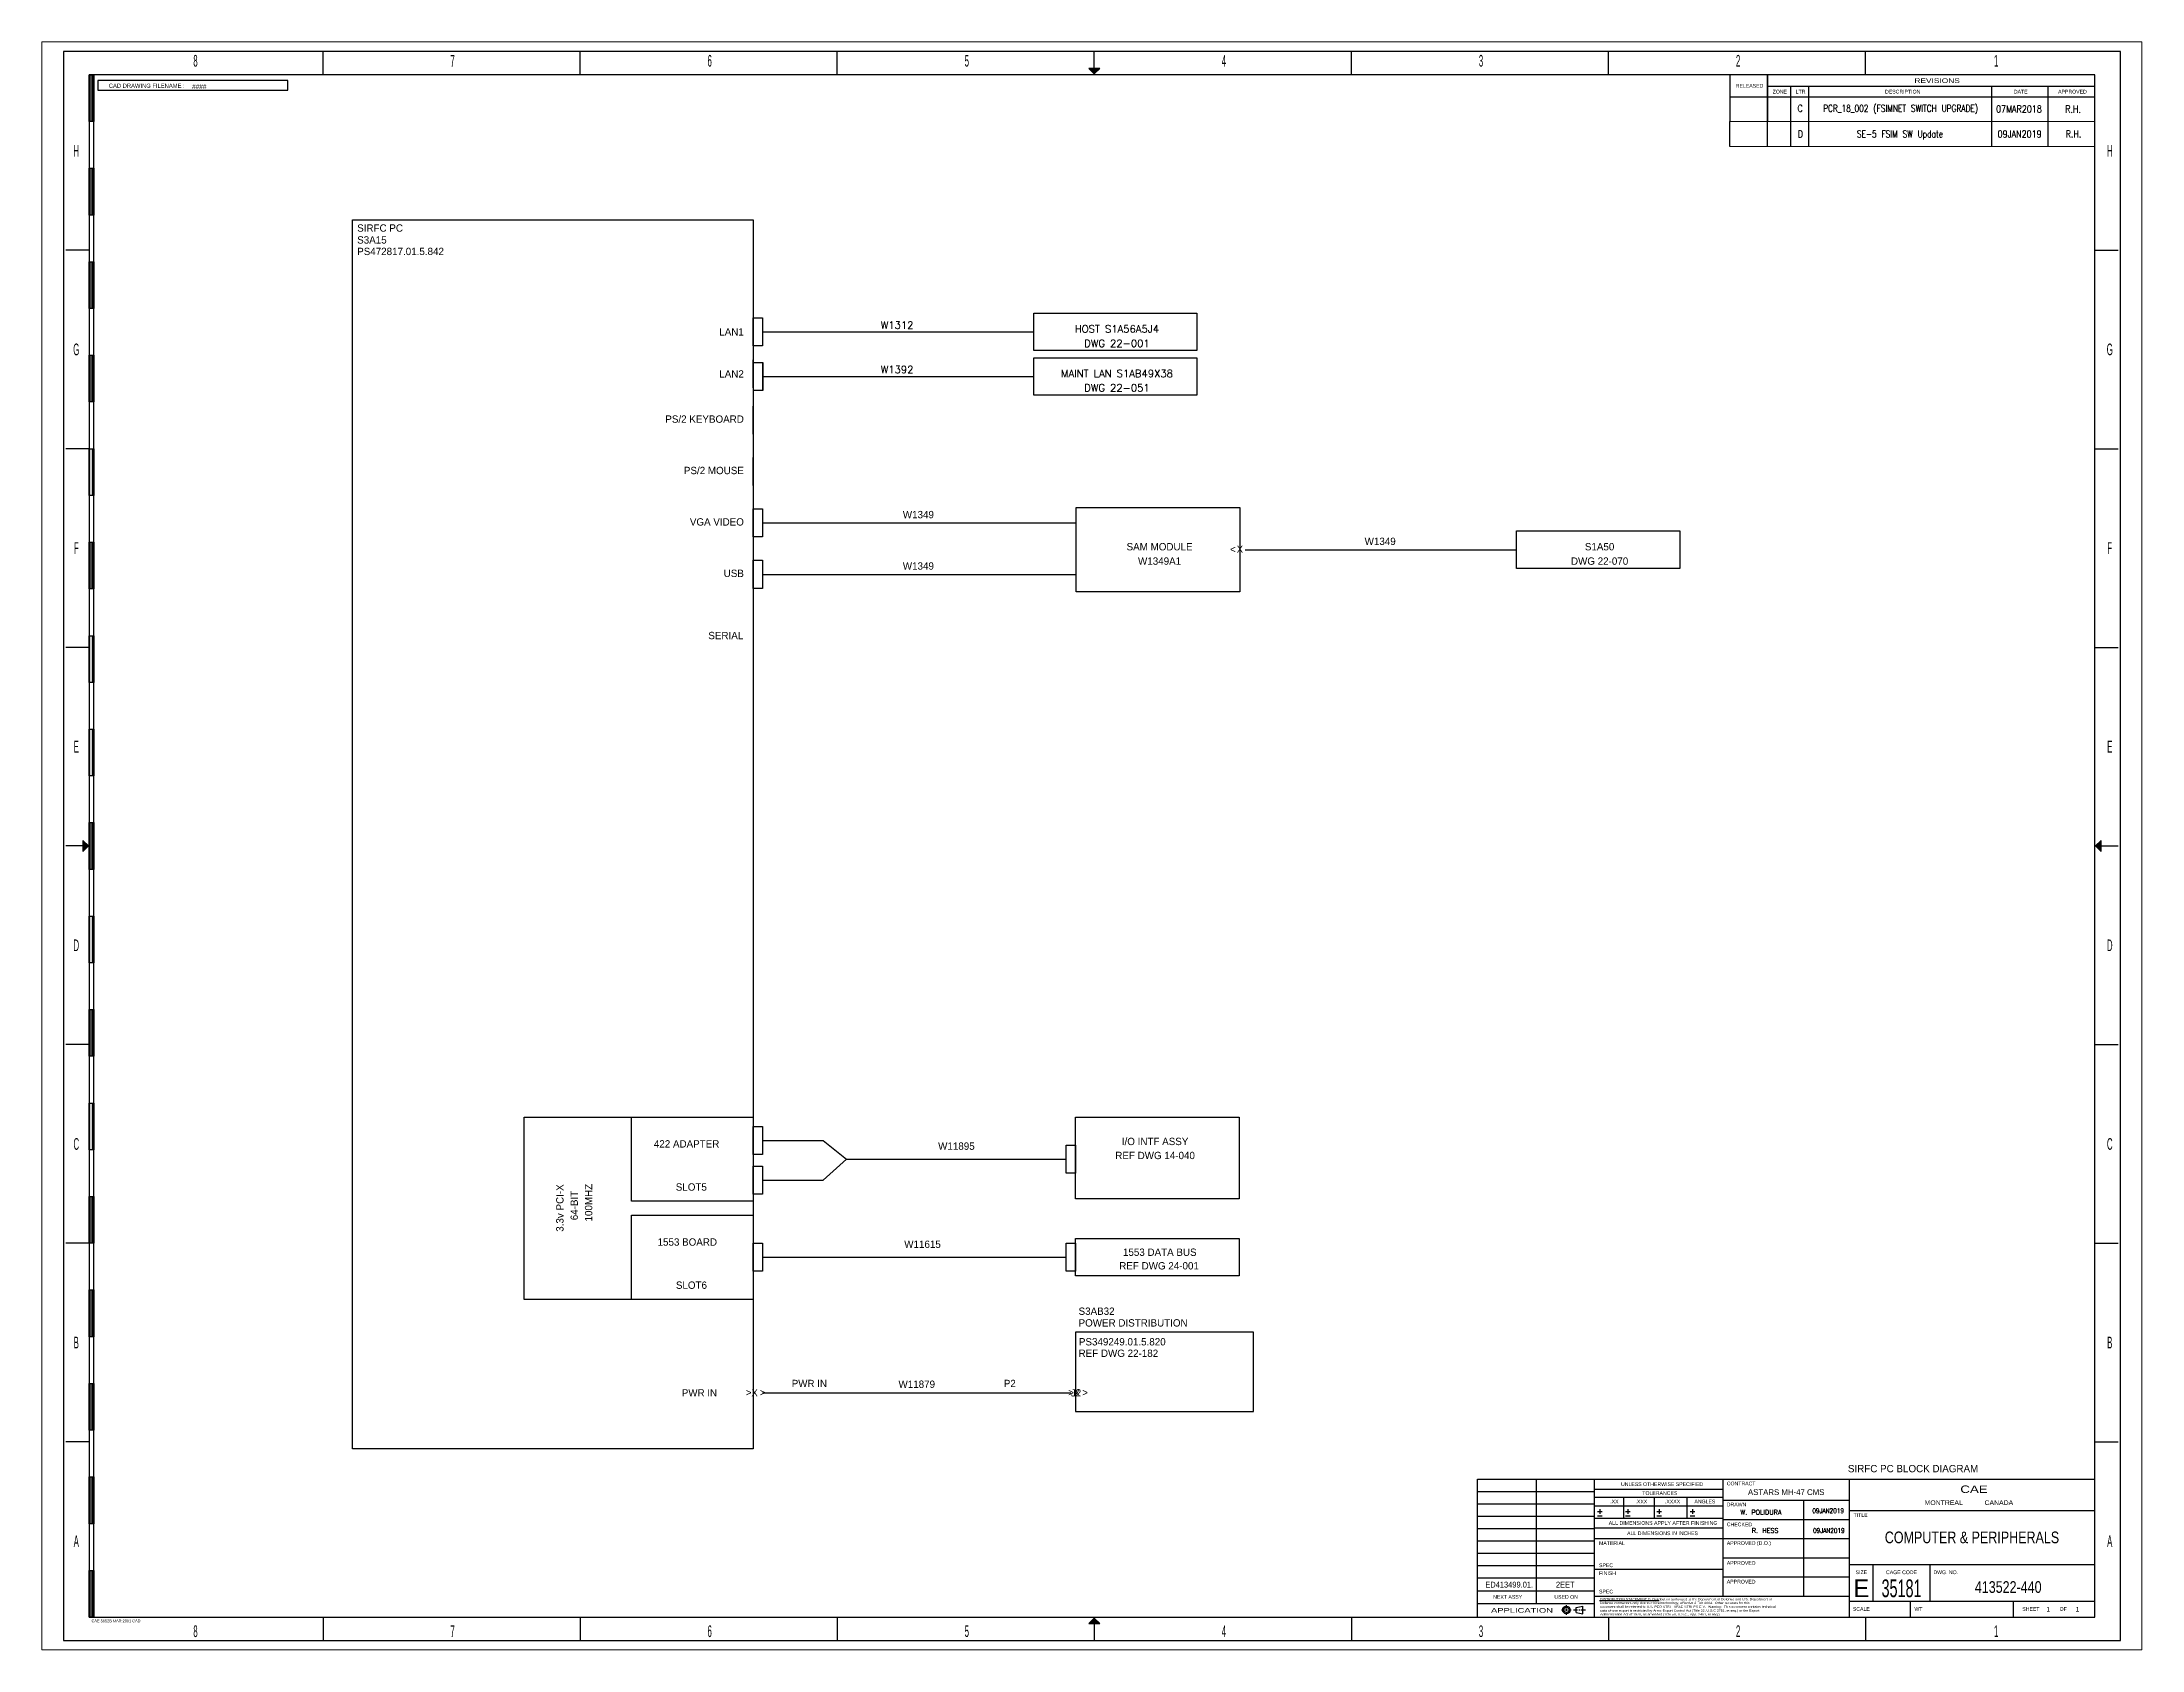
# Paper-space layout 'Layout1' of a CAD drawing. Header units: inches. Extents: x 1.07 to 9.61, y 0.82 to 7.36.
# The model-space entities are those that its viewports show. They can reach past a viewport. Long polylines and large blocks are cut down to what shows.
import ezdxf
from ezdxf.enums import TextEntityAlignment as Align

# ---------------------------------------------------------------- set-up
doc = ezdxf.new("R2010")
doc.units = ezdxf.units.IN
doc.header["$MEASUREMENT"] = 0
doc.linetypes.add('DGN5', pattern=[0.24363, 0.08121, -0.16242])
for name, color, linetype in [('1', 7, 'Continuous'), ('35', 7, 'Continuous'), ('Title', 6, 'Continuous')]:
    doc.layers.add(name, color=color, linetype=linetype)
doc.styles.add('dgn000', font='dgn000.shx')
doc.styles.add('dgn001', font='dgn001.shx')
doc.styles.add('dgn003', font='dgn003.shx')
doc.styles.add('dgn050', font='dgn050.shx')
doc.styles.add('dgn175', font='dgn175.shx')
doc.styles.get("Standard").update_dxf_attribs({"font": 'txt.shx'})

# ---------------------------------------------------------------- blocks, each defined once
blk = doc.blocks.new('EFORM-W900KK-13-D-0003-0001')
at = {"layer": 'Title'}
for points in [[(0, 32), (0, 33), (0.1, 33), (0.1, 32)], [(0, 30), (0, 31), (0.1, 31), (0.1, 30)], [(0, 28), (0, 29), (0.1, 29), (0.1, 28)], [(0, 26), (0, 27), (0.1, 27), (0.1, 26)], [(0, 24), (0, 25), (0.1, 25), (0.1, 24)], [(0, 22), (0, 23), (0.1, 23), (0.1, 22)], [(0, 20), (0, 21), (0.1, 21), (0.1, 20)], [(0, 18), (0, 19), (0.1, 19), (0.1, 18)], [(0, 16), (0, 17), (0.1, 17), (0.1, 16)], [(0, 14), (0, 15), (0.1, 15), (0.1, 14)], [(0, 12), (0, 13), (0.1, 13), (0.1, 12)], [(0, 10), (0, 11), (0.1, 11), (0.1, 10)], [(0, 8), (0, 9), (0.1, 9), (0.1, 8)], [(0, 6), (0, 7), (0.1, 7), (0.1, 6)], [(0, 4), (0, 5), (0.1, 5), (0.1, 4)], [(0, 2), (0, 3), (0.1, 3), (0.1, 2)], [(0, 0), (0, 1), (0.1, 1), (0.1, 0)]]:
    blk.add_hatch(color=256, dxfattribs=at).paths.add_polyline_path(points)
at = {"layer": 'Title', "extrusion": (0, 0, -1)}
for points in [[(-21.5, 33.02), (-21.616, 33.136), (-21.384, 33.136)], [(0.136, 16.384), (0.02, 16.5), (0.136, 16.616)], [(-43.036, 16.384), (-43.036, 16.616), (-42.92, 16.5)], [(-21.616, -0.136), (-21.5, -0.02), (-21.384, -0.136)]]:
    blk.add_hatch(color=256, dxfattribs=at).paths.add_polyline_path(points)
at = {"layer": 'Title'}
for p, q in [((5, 33), (5, 33.5)), ((10.5, 33), (10.5, 33.5)), ((16, 33), (16, 33.5)), ((21.5, 33.136), (21.5, 33.5)), ((27, 33), (27, 33.5)), ((32.5, 33), (32.5, 33.5)), ((38, 33), (38, 33.5)), ((0.033, 33), (0.033, 32)), ((0.067, 33), (0.067, 32)), ((0.1, 0), (0.1, 33)), ((35.096, 33), (35.096, 32)), ((35.9, 32), (35.9, 33)), ((35.096, 32.531), (42.9, 32.531)), ((42.9, 32.749), (35.9, 32.749)), ((36.398, 32), (36.398, 32.749)), ((36.787, 32), (36.787, 32.749)), ((40.702, 32), (40.702, 32.749)), ((41.903, 32), (41.903, 32.749)), ((0.033, 31), (0.033, 30)), ((0.067, 31), (0.067, 30)), ((0, 29.25), (-0.5, 29.25)), ((42.9, 29.25), (43.4, 29.25)), ((43.02, 29.25), (43.4, 29.25)), ((0.033, 29), (0.033, 28)), ((0.067, 29), (0.067, 28)), ((0.033, 27), (0.033, 26)), ((0.067, 27), (0.067, 26)), ((0, 25), (-0.5, 25)), ((0.067, 25), (0.067, 24)), ((0.1, 25), (0.1, 24)), ((42.9, 25), (43.4, 25)), ((0.033, 23), (0.033, 22)), ((0.067, 23), (0.067, 22)), ((0, 20.75), (-0.5, 20.75)), ((0.067, 21), (0.067, 20)), ((0.1, 21), (0.1, 20)), ((42.9, 20.75), (43.4, 20.75)), ((0.067, 19), (0.067, 18)), ((0.1, 19), (0.1, 18)), ((0.033, 17), (0.033, 16)), ((0.067, 17), (0.067, 16)), ((-0.136, 16.5), (-0.5, 16.5)), ((43.036, 16.5), (43.4, 16.5)), ((0.067, 15), (0.067, 14)), ((0.1, 15), (0.1, 14)), ((0.033, 13), (0.033, 12)), ((0.067, 13), (0.067, 12)), ((0, 12.25), (-0.5, 12.25)), ((42.9, 12.25), (43.4, 12.25)), ((0.067, 11), (0.067, 10)), ((0.1, 11), (0.1, 10)), ((0.033, 9), (0.033, 8)), ((0.067, 9), (0.067, 8)), ((0, 8), (-0.5, 8)), ((42.9, 8), (43.4, 8)), ((0.033, 7), (0.033, 6)), ((0.067, 7), (0.067, 6)), ((0.033, 5), (0.033, 4)), ((0.067, 5), (0.067, 4)), ((0, 3.75), (-0.5, 3.75)), ((42.9, 3.75), (43.4, 3.75)), ((0.033, 3), (0.033, 2)), ((0.067, 3), (0.067, 2)), ((30.95, 2.95), (30.95, 0.291)), ((32.2, 0), (32.2, 2.95)), ((32.2, 2.74), (34.955, 2.74)), ((34.955, 0.45), (34.955, 2.95)), ((37.656, 0), (37.656, 2.95)), ((32.2, 2.685), (29.7, 2.685)), ((32.2, 2.42), (29.7, 2.42)), ((32.2, 2.57), (34.955, 2.57)), ((32.2, 2.38), (34.955, 2.38)), ((32.265, 2.264), (32.365, 2.264)), ((32.315, 2.314), (32.315, 2.214)), ((32.821, 2.57), (32.821, 2.12)), ((32.866, 2.264), (32.966, 2.264)), ((32.916, 2.314), (32.916, 2.214)), ((33.476, 2.57), (33.476, 2.12)), ((33.531, 2.264), (33.631, 2.264)), ((33.581, 2.314), (33.581, 2.214)), ((34.178, 2.57), (34.178, 2.12)), ((34.243, 2.264), (34.343, 2.264)), ((34.293, 2.314), (34.293, 2.214)), ((34.955, 2.5), (37.656, 2.5)), ((36.671, 2.5), (36.671, 0.45)), ((37.656, 2.28), (42.9, 2.28)), ((32.2, 2.155), (29.7, 2.155)), ((32.2, 1.891), (29.7, 1.891)), ((32.2, 2.12), (34.955, 2.12)), ((32.2, 1.91), (34.955, 1.91)), ((32.365, 2.164), (32.265, 2.164)), ((32.966, 2.164), (32.866, 2.164)), ((33.631, 2.164), (33.531, 2.164)), ((34.343, 2.164), (34.243, 2.164)), ((34.955, 2.09), (37.656, 2.09)), ((32.2, 1.626), (29.7, 1.626)), ((32.2, 1.361), (29.7, 1.361)), ((32.2, 1.68), (37.656, 1.68)), ((0.033, 1), (0.033, 0)), ((0.067, 1), (0.067, 0)), ((32.2, 1.096), (29.7, 1.096)), ((32.2, 1.03), (34.955, 1.03)), ((34.955, 1.27), (37.656, 1.27)), ((37.656, 1.13), (42.9, 1.13)), ((38.161, 0.34), (38.161, 1.13)), ((39.374, 1.13), (39.374, 0.34)), ((32.2, 0.831), (29.7, 0.831)), ((29.7, 0.561), (32.2, 0.561)), ((32.2, 0.45), (37.656, 0.45)), ((34.955, 0.86), (37.656, 0.86)), ((5, 0), (5, -0.5)), ((10.5, 0), (10.5, -0.5)), ((16, 0), (16, -0.5)), ((27, 0), (27, -0.5)), ((29.7, 0.291), (32.2, 0.291)), ((31.493, 0.154), (31.555, 0.154)), ((31.577, 0.154), (31.62, 0.154)), ((31.599, 0.198), (31.599, 0.26)), ((31.599, 0.132), (31.599, 0.176)), ((31.599, 0.048), (31.599, 0.111)), ((31.642, 0.154), (31.704, 0.154)), ((31.754, 0.154), (31.839, 0.154)), ((31.805, 0.208), (31.952, 0.234)), ((31.805, 0.1), (31.805, 0.208)), ((31.805, 0.1), (31.952, 0.074)), ((31.863, 0.154), (31.887, 0.154)), ((31.91, 0.154), (32.007, 0.154)), ((31.952, 0.074), (31.952, 0.234)), ((32.306, 0.353), (33.584, 0.353)), ((32.5, 0), (32.5, -0.5)), ((37.656, 0.34), (42.9, 0.34)), ((38, 0), (38, -0.5)), ((38.957, 0), (38.957, 0.34)), ((41.156, 0.34), (41.156, 0)), ((21.5, -0.136), (21.5, -0.5))]:
    blk.add_line(p, q, dxfattribs=at)
at = {"layer": 'Title', "flags": 128}
for points in [[(-0.55, -0.5), (43.45, -0.5), (43.45, 33.5), (-0.55, 33.5), (-0.55, -0.5)], [(0, 0), (42.9, 0), (42.9, 33), (0, 33), (0, 0)], [(0, 33), (0.1, 33), (0.1, 32), (0, 32), (0, 33)], [(0.183, 32.675), (4.25, 32.675), (4.25, 32.875), (0.183, 32.875), (0.183, 32.675)], [(21.5, 33.02), (21.616, 33.136), (21.384, 33.136), (21.5, 33.02)], [(0, 31), (0.1, 31), (0.1, 30), (0, 30), (0, 31)], [(0, 29), (0.1, 29), (0.1, 28), (0, 28), (0, 29)], [(0, 27), (0.1, 27), (0.1, 26), (0, 26), (0, 27)], [(0, 25), (0.1, 25), (0.1, 24), (0, 24), (0, 25)], [(0, 23), (0.1, 23), (0.1, 22), (0, 22), (0, 23)], [(0, 21), (0.1, 21), (0.1, 20), (0, 20), (0, 21)], [(0, 19), (0.1, 19), (0.1, 18), (0, 18), (0, 19)], [(0, 17), (0.1, 17), (0.1, 16), (0, 16), (0, 17)], [(-0.02, 16.5), (-0.136, 16.616), (-0.136, 16.384), (-0.02, 16.5)], [(42.92, 16.5), (43.036, 16.384), (43.036, 16.616), (42.92, 16.5)], [(0, 15), (0.1, 15), (0.1, 14), (0, 14), (0, 15)], [(0, 13), (0.1, 13), (0.1, 12), (0, 12), (0, 13)], [(0, 11), (0.1, 11), (0.1, 10), (0, 10), (0, 11)], [(0, 9), (0.1, 9), (0.1, 8), (0, 8), (0, 9)], [(0, 7), (0.1, 7), (0.1, 6), (0, 6), (0, 7)], [(0, 5), (0.1, 5), (0.1, 4), (0, 4), (0, 5)], [(0, 3), (0.1, 3), (0.1, 2), (0, 2), (0, 3)], [(29.7, 0), (29.7, 2.95), (42.9, 2.95)], [(0, 1), (0.1, 1), (0.1, 0), (0, 0), (0, 1)], [(21.5, -0.02), (21.384, -0.136), (21.616, -0.136), (21.5, -0.02)]]:
    blk.add_lwpolyline(points, dxfattribs=at)
at = {"layer": 'Title'}
for radius in [0.0802, 0.0541]:
    blk.add_circle((31.599, 0.154), radius, dxfattribs=at)
at = {"layer": '1', "insert": (2.2, 32.7), "char_height": 0.1, "attachment_point": 7, "style": 'dgn003'}
blk.add_mtext('####', dxfattribs=at)
at = {"layer": 'Title'}
for s, height, style, width, p in [('8', 0.25, 'dgn000', 0.500016, (2.272, 33.3)), ('7', 0.25, 'dgn000', 0.500016, (7.772, 33.3)), ('6', 0.25, 'dgn000', 0.500016, (13.272, 33.3)), ('5', 0.25, 'dgn000', 0.500016, (18.772, 33.3)), ('4', 0.25, 'dgn000', 0.500016, (24.272, 33.3)), ('3', 0.25, 'dgn000', 0.500016, (29.772, 33.3)), ('2', 0.25, 'dgn000', 0.500016, (35.272, 33.3)), ('1', 0.25, 'dgn000', 0.500016, (40.793, 33.3)), ('RELEASED', 0.08, 'dgn000', 1.000008, (35.516, 32.765)), ('REVISIONS', 0.1, 'dgn000', 1.331087, (39.529, 32.875)), ('ZONE', 0.08, 'dgn000', 0.999992, (36.165, 32.64)), ('DATE', 0.08, 'dgn000', 0.999992, (41.318, 32.64)), ('H', 0.25, 'dgn000', 0.500016, (-0.278, 31.375)), ('H', 0.25, 'dgn000', 0.500016, (43.222, 31.375)), ('G', 0.25, 'dgn000', 0.500016, (-0.278, 27.125)), ('G', 0.25, 'dgn000', 0.500016, (43.222, 27.125)), ('F', 0.25, 'dgn000', 0.500016, (-0.278, 22.875)), ('F', 0.25, 'dgn000', 0.500016, (43.222, 22.875)), ('E', 0.25, 'dgn000', 0.500016, (-0.278, 18.625)), ('E', 0.25, 'dgn000', 0.500016, (43.222, 18.625)), ('E', 0.25, 'dgn000', 0.500016, (43.222, 18.625)), ('D', 0.25, 'dgn000', 0.500016, (-0.278, 14.375)), ('D', 0.25, 'dgn000', 0.500016, (43.222, 14.375)), ('C', 0.25, 'dgn000', 0.500016, (-0.278, 10.125)), ('C', 0.25, 'dgn000', 0.500016, (43.222, 10.125)), ('B', 0.25, 'dgn000', 0.500016, (-0.278, 5.875)), ('B', 0.25, 'dgn000', 0.500016, (43.222, 5.875)), ('CAE', 0.16, 'dgn000', 1.330983, (40.318, 2.737)), ('MONTREAL', 0.1, 'dgn000', 1.099996, (39.67, 2.45)), ('CANADA', 0.1, 'dgn000', 1.09999, (40.85, 2.45)), ('ALL DIMENSIONS APPLY AFTER FINISHING', 0.08, 'dgn000', 0.874997, (33.667, 2.015)), ('A', 0.25, 'dgn000', 0.500016, (-0.278, 1.625)), ('A', 0.25, 'dgn000', 0.500016, (43.222, 1.625)), ('35181', 0.38, 'dgn001', 0.605262, (38.768, 0.618)), ('APPLICATION', 0.1, 'dgn000', 1.5, (30.649, 0.145)), ('8', 0.25, 'dgn000', 0.500016, (2.272, -0.3)), ('7', 0.25, 'dgn000', 0.500016, (7.772, -0.3)), ('6', 0.25, 'dgn000', 0.500016, (13.272, -0.3)), ('5', 0.25, 'dgn000', 0.500016, (18.772, -0.3)), ('4', 0.25, 'dgn000', 0.500016, (24.272, -0.3)), ('3', 0.25, 'dgn000', 0.500016, (29.772, -0.3)), ('2', 0.25, 'dgn000', 0.500016, (35.272, -0.3)), ('1', 0.25, 'dgn000', 0.500016, (40.793, -0.3))]:
    blk.add_text(s, height=height, dxfattribs=dict(at, style=style, width=width)).set_placement(p, align=Align.MIDDLE_CENTER)
for s, height, style, p in [('CAD DRAWING FILENAME :', 0.09, 'dgn000', (1.229, 32.766)), ('LTR', 0.08, 'dgn000', (36.608, 32.64)), ('DESCRIPTION', 0.08, 'dgn000', (38.793, 32.64)), ('APPROVED', 0.08, 'dgn000', (42.424, 32.64)), ('UNLESS OTHERWISE SPECIFIED', 0.08, 'dgn000', (33.644, 2.845)), ('TOLERANCES', 0.08, 'dgn000', (33.597, 2.655)), ('.XX', 0.08, 'dgn000', (32.625, 2.475)), ('.XXX', 0.08, 'dgn000', (33.203, 2.475)), ('.XXXX', 0.08, 'dgn000', (33.869, 2.475)), ('ANGLES', 0.08, 'dgn000', (34.562, 2.475)), ('D71-E001', 0.0001, 'dgn175', (35.031, 2.45)), ('ALL DIMENSIONS IN INCHES', 0.08, 'dgn000', (33.655, 1.795)), ('NEXT ASSY', 0.08, 'dgn000', (30.343, 0.434)), ('USED ON', 0.08, 'dgn000', (31.593, 0.434)), ('E', 0.38, 'dgn001', (37.909, 0.618))]:
    blk.add_text(s, height=height, dxfattribs=dict(at, style=style)).set_placement(p, align=Align.MIDDLE_CENTER)
at = {"layer": 'Title', "style": 'dgn000'}
for s, height, width, p in [('CONTRACT', 0.08, 1.000008, (35.03, 2.9)), ('CHECKED', 0.08, 1.000008, (35.03, 2.025)), ('MATERIAL', 0.08, 1.000008, (32.297, 1.625)), ('SPEC', 0.08, 1.000008, (32.297, 1.15)), ('FINISH', 0.08, 1.000008, (32.297, 0.981)), ('SPEC', 0.08, 1.000008, (32.297, 0.587)), ('Administration Act of 1979, as amended (Title 50, U.S.C., App. 2401, et seq.)', 0.0476, 1.176471, (32.32, 0.084)), ('document shall be referred to U.S. PEO STRI - SFAE-STRI-PS-E-V.  Warning:  This document contains technical', 0.0476, 1.176471, (32.32, 0.247)), ('data whose export is restricted by Arms-Export Control Act (Title 22, U.S.C 2751, et seq.) or the Export', 0.0476, 1.176471, (32.32, 0.165)), ('DISTRIBUTION STATEMENT D. Distribution authorized to the Department of Defense and U.S. Department of', 0.0476, 1.176471, (32.32, 0.41)), ('Defense contractors only due to critical technology, effective 2 Feb 2004.  Other requests for this', 0.0476, 1.176471, (32.32, 0.328))]:
    blk.add_text(s, height=height, dxfattribs=dict(at, width=width)).set_placement(p, align=Align.TOP_LEFT)
for s, height, p in [('DRAWN', 0.08, (35.03, 2.45)), ('TITLE', 0.08, (37.741, 2.225)), ('APPROVED (D.O.)', 0.08, (35.03, 1.625)), ('APPROVED', 0.08, (35.03, 1.2)), ('DWG. NO.', 0.08, (39.45, 1)), ('APPROVED', 0.08, (35.03, 0.8)), ('CAE 5652B MAR 2001 CAD', 0.06, (0.049, -0.05))]:
    blk.add_text(s, height=height, dxfattribs=at).set_placement(p, align=Align.TOP_LEFT)
at = {"layer": 'Title', "style": 'dgn000', "width": 1.000008}
blk.add_text('SIZE', height=0.08, dxfattribs=at).set_placement((37.909, 1), align=Align.TOP_CENTER)
at = {"layer": 'Title', "style": 'dgn000'}
blk.add_text('CAGE CODE', height=0.08, dxfattribs=at).set_placement((38.768, 1), align=Align.TOP_CENTER)
for s, width, p in [('SCALE', 1.000008, (37.727, 0.175)), ('WT', 1.000015, (39.044, 0.175)), ('SHEET', 1.000008, (41.35, 0.175)), ('OF', 1.000015, (42.149, 0.175))]:
    blk.add_text(s, height=0.08, dxfattribs=dict(at, width=width)).set_placement(p, align=Align.MIDDLE_LEFT)
blk = doc.blocks.new('EFORM-Default')
at = {"layer": 'Title'}
blk.add_blockref('EFORM-W900KK-13-D-0003-0001', (0, 0), dxfattribs=at)

msp = doc.modelspace()

# ---------------------------------------------------------------- linework, layer by layer
at = {"lineweight": 0}
for p, q in [((35.096, 32), (42.9, 32)), ((35.096, 31.469), (42.9, 31.469))]:
    msp.add_line(p, q, dxfattribs=at)
for p, q in [((5.631, 29.9), (14.2, 29.9)), ((5.631, 3.6), (5.631, 29.9)), ((14.2, 29.9), (14.2, 3.6)), ((14.2, 27.9), (14.2, 26.1)), ((14.2, 27.8), (14.4, 27.8)), ((14.2, 27.2), (14.2, 27.8)), ((14.4, 27.8), (14.4, 27.2)), ((14.4, 27.5), (20.204, 27.5)), ((14.4, 27.2), (14.2, 27.2)), ((14.2, 26.3), (14.2, 26.9)), ((14.208, 26.843), (14.408, 26.843)), ((14.4, 26.847), (14.4, 26.247)), ((14.4, 26.547), (20.204, 26.547)), ((14.408, 26.843), (14.408, 26.243)), ((14.2, 26.1), (14.2, 19.9)), ((14.408, 26.243), (14.208, 26.243)), ((14.2, 25.312), (14.2, 25.912)), ((14.2, 24.212), (14.2, 24.812)), ((14.2, 23.712), (14.4, 23.712)), ((14.2, 23.112), (14.2, 23.712)), ((14.4, 23.712), (14.4, 23.112)), ((14.4, 23.412), (21.115, 23.412)), ((14.4, 23.112), (14.2, 23.112)), ((14.2, 22.612), (14.4, 22.612)), ((14.2, 22.012), (14.2, 22.612)), ((14.4, 22.612), (14.4, 22.012)), ((24.729, 22.84), (30.529, 22.84)), ((14.4, 22.312), (21.115, 22.312)), ((14.4, 22.012), (14.2, 22.012)), ((14.2, 19.1), (14.2, 17.3)), ((14.2, 12.8), (14.2, 11)), ((9.3, 6.8), (9.3, 10.7)), ((9.3, 10.7), (11.6, 10.7)), ((11.6, 10.7), (14.2, 10.7)), ((11.6, 8.9), (11.6, 10.7)), ((14.2, 10.7), (14.2, 8.9)), ((14.2, 10.5), (14.4, 10.5)), ((14.2, 9.9), (14.2, 10.5)), ((14.4, 10.5), (14.4, 9.9)), ((21.1, 10.7), (24.6, 10.7)), ((21.1, 9.9), (21.1, 10.7)), ((14.4, 9.9), (14.2, 9.9)), ((14.4, 10.2), (15.7, 10.2)), ((15.7, 10.2), (16.2, 9.8)), ((20.9, 10.1), (21.1, 10.1)), ((20.9, 9.5), (20.9, 10.1)), ((21.1, 10.1), (21.1, 9.5)), ((14.2, 9.65), (14.4, 9.65)), ((14.2, 9.05), (14.2, 9.65)), ((14.4, 9.65), (14.4, 9.05)), ((16.2, 9.8), (15.7, 9.35)), ((16.2, 9.8), (20.9, 9.8)), ((21.1, 9.5), (20.9, 9.5)), ((21.1, 8.95), (21.1, 9.75)), ((14.4, 9.05), (14.2, 9.05)), ((14.4, 9.35), (15.7, 9.35)), ((14.2, 8.9), (11.6, 8.9)), ((11.6, 8.6), (14.2, 8.6)), ((11.6, 6.8), (11.6, 8.6)), ((14.2, 8.6), (14.2, 6.8)), ((24.6, 8.95), (21.1, 8.95)), ((21.1, 8.1), (24.6, 8.1)), ((21.1, 7.3), (21.1, 8.1)), ((24.6, 8.1), (24.6, 7.3)), ((14.2, 8), (14.4, 8)), ((14.2, 7.4), (14.2, 8)), ((14.4, 8), (14.4, 7.4)), ((14.4, 7.7), (20.9, 7.7)), ((20.9, 8), (21.1, 8)), ((20.9, 7.4), (20.9, 8)), ((21.1, 8), (21.1, 7.4)), ((14.4, 7.4), (14.2, 7.4)), ((21.1, 7.4), (20.9, 7.4)), ((24.6, 7.3), (21.1, 7.3)), ((11.6, 6.8), (9.3, 6.8)), ((14.2, 6.8), (11.6, 6.8)), ((21.1, 6.1), (21.1, 4.4)), ((24.903, 6.1), (21.1, 6.1)), ((24.903, 4.4), (24.903, 6.1)), ((14.403, 4.8), (21, 4.8)), ((21.1, 4.4), (24.903, 4.4)), ((14.2, 3.6), (5.631, 3.6))]:
    msp.add_line(p, q)
at = {"flags": 128}
for points in [[(20.204, 27.9), (23.695, 27.9), (23.695, 27.1), (20.204, 27.1), (20.204, 27.9)], [(20.204, 26.947), (23.695, 26.947), (23.695, 26.147), (20.204, 26.147), (20.204, 26.947)], [(21.115, 23.74), (24.611, 23.74), (24.611, 21.94), (21.115, 21.94), (21.115, 23.74)], [(30.529, 23.24), (34.024, 23.24), (34.024, 22.44), (30.529, 22.44), (30.529, 23.24)]]:
    msp.add_lwpolyline(points, dxfattribs=at)
msp.add_lwpolyline([(21.1, 10.7), (24.6, 10.7), (24.6, 8.95), (21.1, 8.95)], close=True)
at = {"layer": '35'}
for p, q in [((35.096, 31.469), (35.096, 32)), ((35.9, 31.469), (35.9, 32)), ((36.398, 31.469), (36.398, 32)), ((36.787, 31.469), (36.787, 32)), ((40.702, 31.469), (40.702, 32)), ((41.903, 31.469), (41.903, 32))]:
    msp.add_line(p, q, dxfattribs=at)
at = {"layer": 'Title'}
msp.add_line((35.9, 33), (35.9, 32), dxfattribs=at)

# ---------------------------------------------------------------- block references
msp.add_blockref('EFORM-Default', (0, 0), dxfattribs=at)

# ---------------------------------------------------------------- texts
at = {"lineweight": 0, "width": 0.833333}
for s, p in [('C', (36.597, 32.286)), ('07MAR2018', (41.279, 32.27)), ('R.H.', (42.438, 32.265)), ('D', (36.605, 31.735)), ('09JAN2019', (41.294, 31.735)), ('R.H.', (42.448, 31.735))]:
    msp.add_text(s, height=0.15, dxfattribs=at).set_placement(p, align=Align.MIDDLE_CENTER)
at = {"lineweight": 0, "width": 0.790062}
for s, p in [('PCR_18_002 (FSIMNET SWITCH UPGRADE)', (38.748, 32.284)), ('SE-5 FSIM SW Update', (38.733, 31.735))]:
    msp.add_text(s, height=0.14685, rotation=360, dxfattribs=at).set_placement(p, align=Align.MIDDLE_CENTER)
at = {"linetype": 'DGN5', "style": 'dgn050'}
for s, p in [('SIRFC PC', (5.731, 29.8)), ('PS472817.01.5.842', (5.731, 29.3))]:
    msp.add_text(s, height=0.157, dxfattribs=at).set_placement(p, align=Align.TOP_LEFT)
at = {"style": 'dgn050'}
for s, p in [('S3A15', (5.731, 29.546)), ('S3AB32                         ', (21.163, 6.625)), ('POWER DISTRIBUTION            ', (21.163, 6.375)), ('PS349249.01.5.820             ', (21.17, 5.971)), ('REF DWG 22-182                ', (21.163, 5.725))]:
    msp.add_text(s, height=0.157, dxfattribs=at).set_placement(p, align=Align.TOP_LEFT)
for s, p in [('LAN1', (14.002, 27.5)), ('LAN2', (14.002, 26.6)), ('PS/2 KEYBOARD', (14.003, 25.634)), ('PS/2 MOUSE', (14.003, 24.534)), ('VGA VIDEO', (14.003, 23.434)), ('USB', (14.003, 22.334)), ('SERIAL', (13.99, 21.003))]:
    msp.add_text(s, height=0.157, dxfattribs=at).set_placement(p, align=Align.MIDDLE_RIGHT)
for s, p in [('W1312', (17.631, 27.646)), ('W1392', (17.631, 26.693))]:
    msp.add_text(s, height=0.157).set_placement(p, align=Align.MIDDLE_RIGHT)
for s, style, p in [('W1349', 'dgn050', (17.736, 23.512)), ('W1349', 'dgn050', (27.615, 22.94)), ('W1349', 'dgn050', (17.736, 22.412)), ('W11895', 'dgn050', (18.55, 10)), ('REF DWG 14-040', 'dgn000', (22.8, 9.8)), ('I/O INTF ASSY', 'dgn000', (22.8, 10.1)), ('W11615', 'dgn050', (17.825, 7.9)), ('1553 DATA BUS', 'dgn000', (22.9, 7.73)), ('W11879', 'dgn050', (17.702, 4.906)), ('SIRFC PC BLOCK DIAGRAM', 'dgn050', (39.015, 3.1))]:
    msp.add_text(s, height=0.157, dxfattribs=dict(style=style)).set_placement(p, align=Align.CENTER)
for s, height, style, p in [('X', 0.156, 'dgn003', (24.614, 22.851)), ('<', 0.156, 'dgn050', (24.466, 22.848)), ('REF DWG 24-001', 0.157, 'dgn000', (22.885, 7.518)), ('PWR IN         ', 0.156, 'dgn003', (15.665, 5)), ('P2', 0.156, 'dgn003', (19.692, 5)), ('         PWR IN', 0.156, 'dgn003', (12.792, 4.8)), ('X', 0.156, 'dgn003', (14.233, 4.8)), ('J2               ', 0.156, 'dgn003', (21.543, 4.8)), ('X', 0.156, 'dgn003', (21.133, 4.8)), ('ASTARS MH-47 CMS', 0.125, 'dgn050', (36.3, 2.675)), ('1 ', 0.1, 'dgn050', (41.925, 0.17)), ('1 ', 0.1, 'dgn050', (42.55, 0.17))]:
    msp.add_text(s, height=height, dxfattribs=dict(style=style)).set_placement(p, align=Align.MIDDLE_CENTER)
at = {"style": 'dgn000'}
for s, p in [('422 ADAPTER', (12.078, 10.048)), ('SLOT5', (12.546, 9.125)), ('1553 BOARD', (12.157, 7.948)), ('SLOT6', (12.549, 7.025))]:
    msp.add_text(s, height=0.157, dxfattribs=at).set_placement(p)
at = {"style": 'dgn050'}
for s, p in [('3.3v PCI-X', (10.145, 8.246)), ('64-BIT', (10.452, 8.493)), ('100MHZ', (10.76, 8.466))]:
    msp.add_text(s, height=0.157, rotation=90, dxfattribs=at).set_placement(p)
at = {"style": 'dgn050', "text_generation_flag": 4}
for p in [(14.103, 4.8), (14.403, 4.8), (21.003, 4.8), (21.303, 4.8)]:
    msp.add_text('>', height=0.156, dxfattribs=at).set_placement(p, align=Align.MIDDLE_CENTER)
for s, p in [('W. POLIDURA  ', (35.85, 2.245)), ('R. HESS', (35.85, 1.852))]:
    msp.add_text(s, height=0.1).set_placement(p, align=Align.MIDDLE_CENTER)
at = {"width": 0.849999}
for p in [(37.198, 2.277), (37.212, 1.852)]:
    msp.add_text('09JAN2019', height=0.1, dxfattribs=at).set_placement(p, align=Align.MIDDLE_CENTER)
at = {"style": 'dgn050'}
for s, height, width, p in [(' COMPUTER & PERIPHERALS ', 0.25, 0.8, (40.275, 1.707)), ('ED413499.01.', 0.125, 0.799998, (30.375, 0.696)), ('2EET', 0.125, 0.799998, (31.575, 0.696)), ('   413522-440    ', 0.25, 0.8, (41.087, 0.645))]:
    msp.add_text(s, height=height, dxfattribs=dict(at, width=width)).set_placement(p, align=Align.MIDDLE_CENTER)
at = {"char_height": 0.157, "attachment_point": 8, "line_spacing_factor": 1.175159}
for s, insert in [('\\Fsimplex;HOST S1A56A5J4 \\PDWG 22-001', (21.984, 27.176)), ('\\Fsimplex;MAINT LAN S1AB49X38\\PDWG 22-051', (21.984, 26.223))]:
    msp.add_mtext(s, dxfattribs=dict(at, insert=insert))
at = {"char_height": 0.157, "attachment_point": 8, "line_spacing_factor": 1.175159, "style": 'dgn000'}
for s, insert in [('SAM MODULE\\PW1349A1', (22.896, 22.515)), ('S1A50\\PDWG 22-070', (32.309, 22.515))]:
    msp.add_mtext(s, dxfattribs=dict(at, insert=insert))

psp = doc.layouts.get("Layout1")

# ---------------------------------------------------------------- viewports
at = {"layer": '0'}
psp.add_viewport(center=(5.3387, 4.0888), size=(8.542, 6.542), view_center_point=(21.45, 16.5), view_height=34.404985, dxfattribs=at)

doc.saveas('drawing.dxf')
